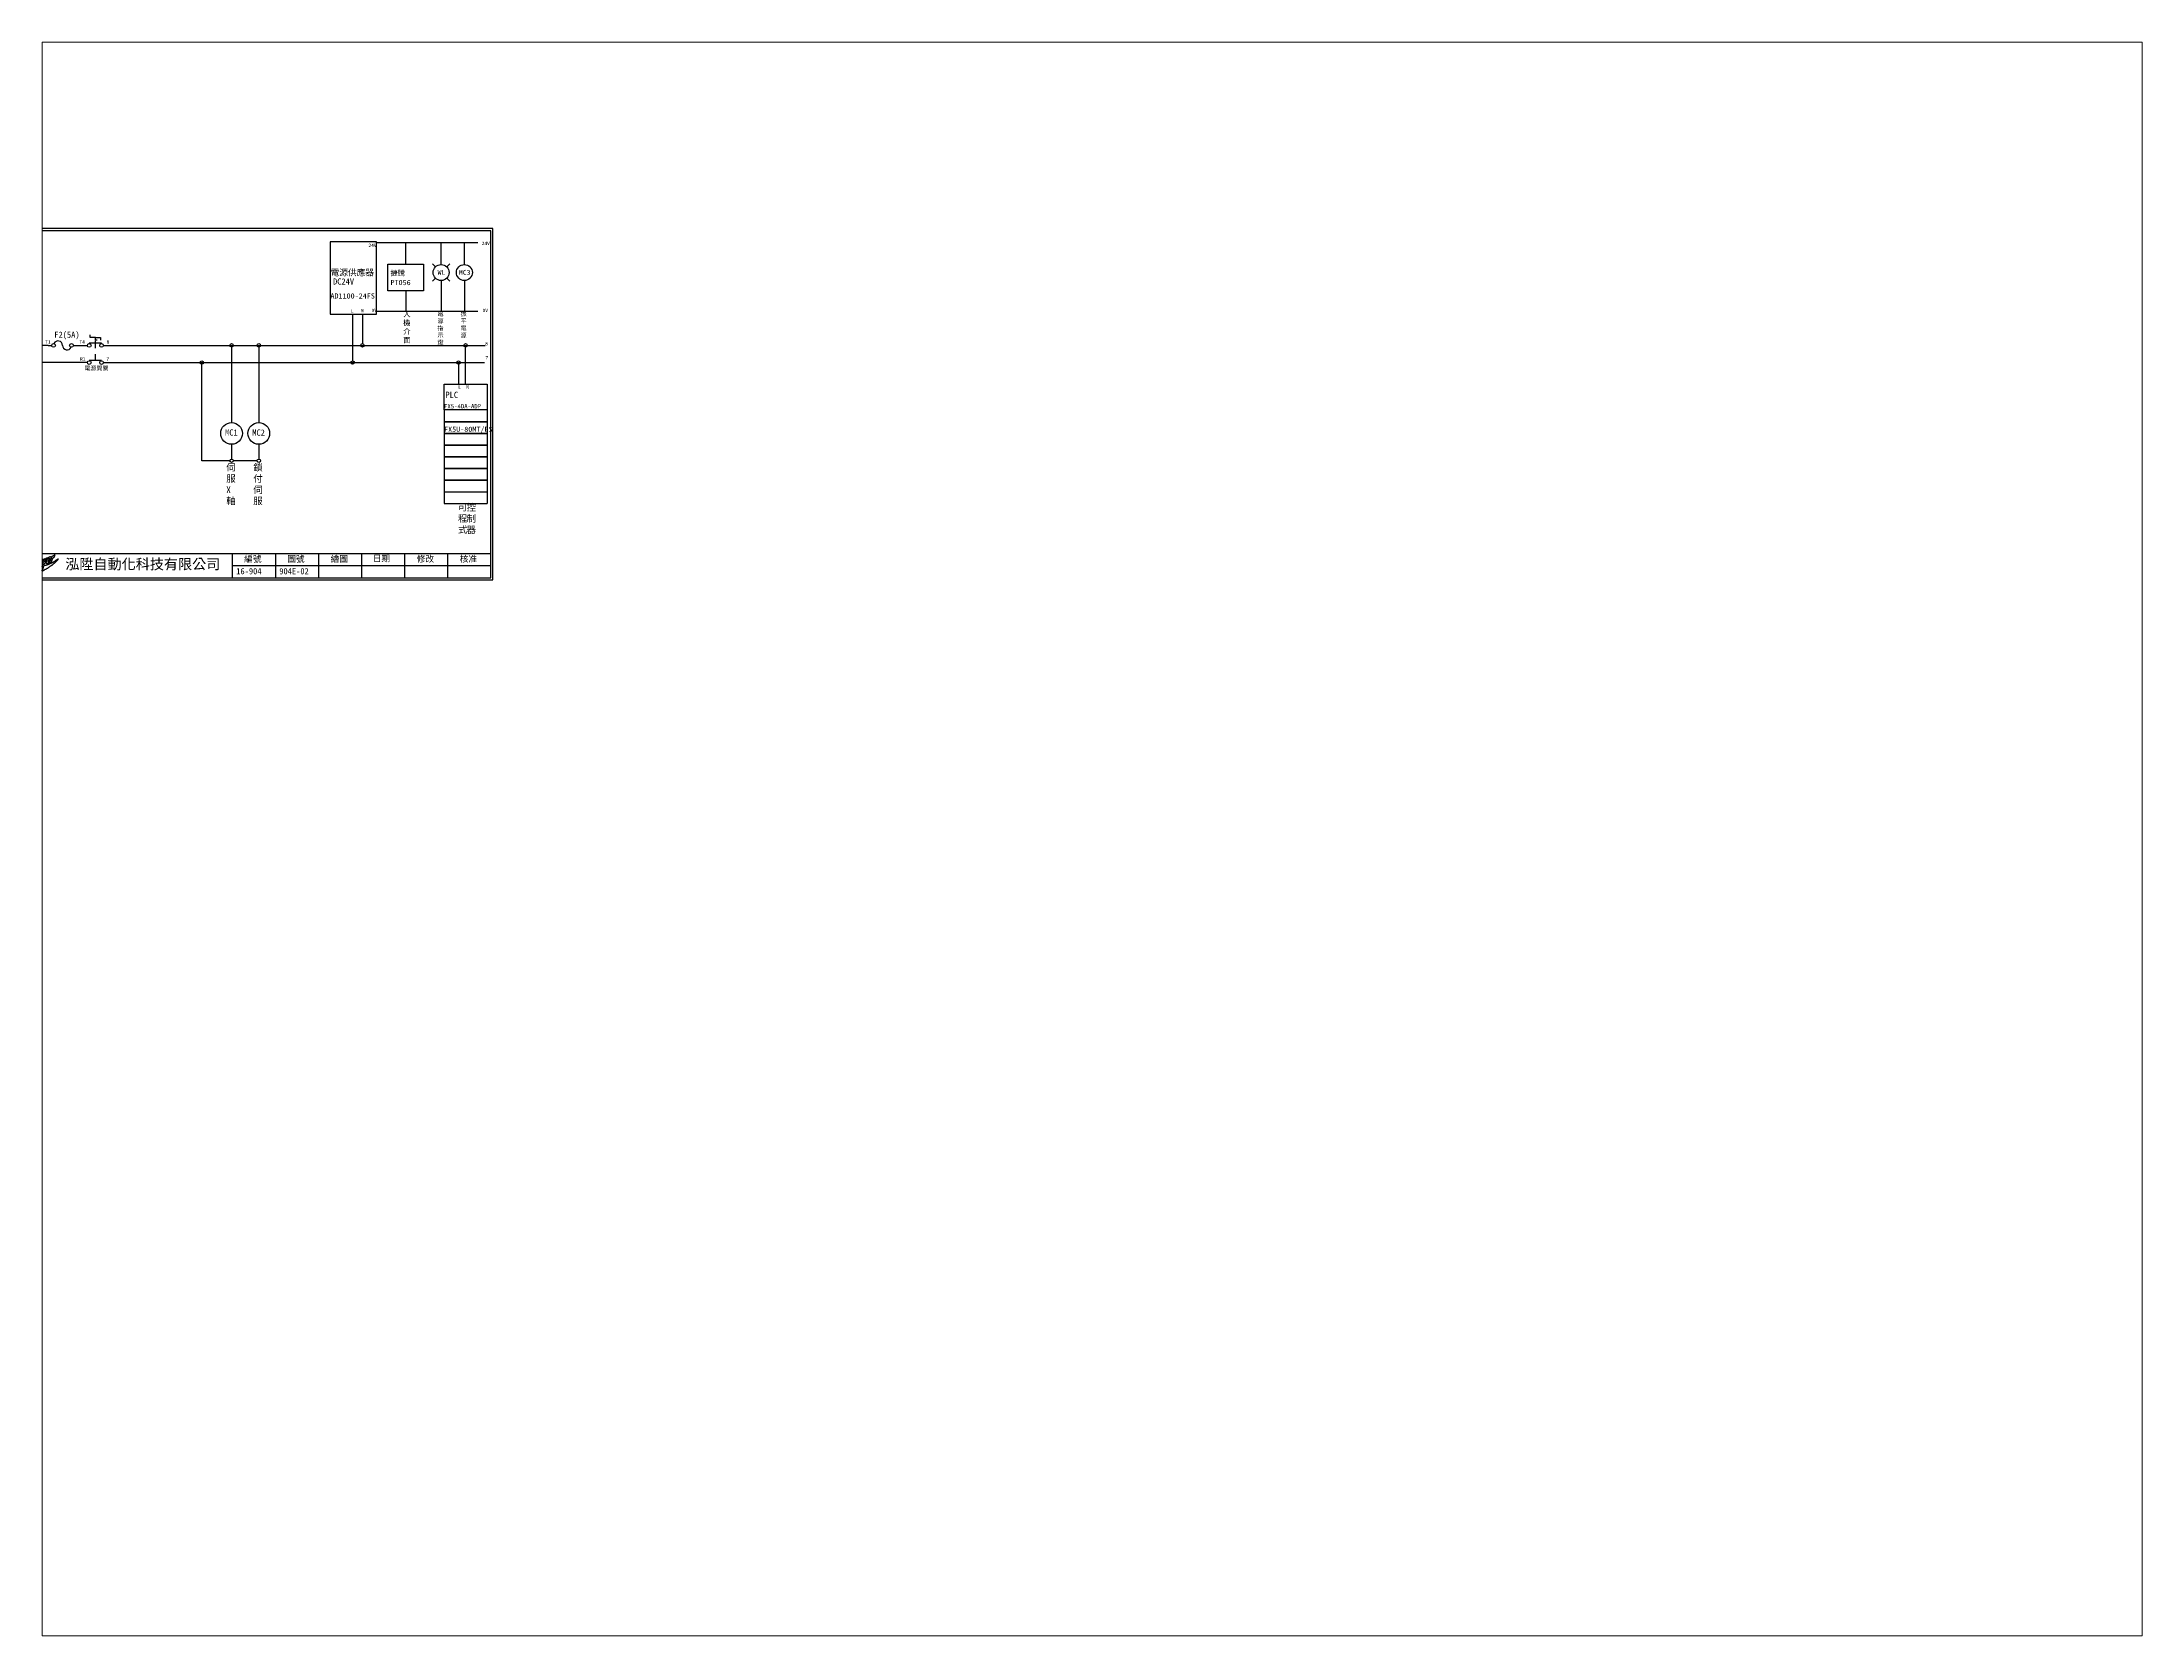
# Paper-space layout '配置1' of a CAD drawing. Extents: x 26 to 231, y 20 to 176.
# The model-space entities are those that its viewports show. They can reach past a viewport. Long polylines and large blocks are cut down to what shows.
import ezdxf
from ezdxf.enums import TextEntityAlignment as Align

# ---------------------------------------------------------------- set-up
doc = ezdxf.new("R2010")
doc.units = 0
doc.linetypes.add('DASHED', pattern=[0.2, 0.1, -0.1])
doc.layers.get('0').update_dxf_attribs({"linetype": 'CONTINUOUS'})
for name, color, linetype in [('7', 7, 'CONTINUOUS'), ('圖框層', 7, 'CONTINUOUS'), ('標尺寸層', 3, 'CONTINUOUS'), ('輪廓線層', 7, 'CONTINUOUS')]:
    doc.layers.add(name, color=color, linetype=linetype)
doc.styles.add('CNS', font='romanc.shx', dxfattribs={"bigfont": 'chineset.shx'})
doc.styles.add('STSL', font='kaiu.ttf')

# ---------------------------------------------------------------- blocks, each defined once
blk = doc.blocks.new('FUSE')
at = {"color": 7}
for p, q in [((0, 0), (2.1, 0)), ((14.6, 0), (16.8, 0))]:
    blk.add_line(p, q, dxfattribs=at)
for centre in [(3.2, 0), (13.6, 0)]:
    blk.add_circle(centre, 1.07)
for centre, start, end in [((5.8, 0), 0, 156.116), ((11, 0), 180, 336.116)]:
    blk.add_arc(centre, 2.59, start, end, dxfattribs=at)

msp = doc.modelspace()

# ---------------------------------------------------------------- linework, layer by layer
at = {"color": 0}
for p, q in [((195.8, 451.7), (168.8, 451.7)), ((168.8, 451.7), (168.8, 409.7)), ((195.8, 409.7), (195.8, 451.7)), ((225.6, 451.1), (195.8, 451.1)), ((254.6, 451.1), (225.6, 451.1)), ((233.3, 442.5), (233.3, 451.1)), ((233.3, 438.6), (233.3, 442.5)), ((246.8, 442.5), (246.8, 451.1)), ((246.8, 438.6), (246.8, 442.5)), ((230, 437.2), (228.2, 439)), ((230, 430.6), (228.2, 428.9)), ((233.3, 429.3), (233.3, 425.3)), ((236.6, 437.2), (238.3, 439)), ((236.6, 430.6), (238.3, 428.9)), ((246.8, 429.3), (246.8, 425.3)), ((233.3, 425.3), (233.3, 411.2)), ((246.8, 425.3), (246.8, 411.2)), ((168.8, 409.7), (191.8, 409.7)), ((181.9, 409.7), (181.9, 382.6)), ((187.6, 409.7), (187.6, 392.6)), ((191.8, 409.7), (195.8, 409.7)), ((225.6, 411.2), (195.8, 411.2)), ((254.6, 411.2), (225.6, 411.2)), ((19.6, 391.6), (27.9, 391.6)), ((21.8, 391.6), (27.9, 391.6)), ((29.5, 396.2), (29.5, 397.7)), ((32.5, 396.2), (29.5, 396.2)), ((32.5, 396.2), (35.5, 396.2)), ((33.5, 394.6), (32.5, 394.9)), ((33.5, 394.6), (32.5, 394.4)), ((35.5, 396.2), (35.5, 394.7)), ((111.6, 390.6), (111.6, 346.8)), ((127.4, 390.6), (127.4, 346.8)), ((134.7, 391.6), (258.9, 391.6)), ((247.5, 369.1), (247.5, 391.6)), ((134.7, 381.6), (258.5, 381.6)), ((235, 369.1), (260, 369.1)), ((235, 354.1), (235, 369.1)), ((260, 369.1), (260, 354.1)), ((260, 354.1), (235, 354.1)), ((260, 347.3), (235, 347.3)), ((111.6, 334.2), (111.6, 325.6)), ((111.6, 334.2), (111.6, 325.6)), ((127.4, 334.2), (127.4, 325.6)), ((127.4, 334.2), (127.4, 325.6)), ((260, 340.5), (235, 340.5)), ((260, 333.7), (235, 333.7)), ((260, 326.9), (235, 326.9)), ((260, 320.1), (235, 320.1)), ((260, 313.3), (235, 313.3))]:
    msp.add_line(p, q, dxfattribs=at)
for centre, radius in [((233.3, 433.9), 4.64), ((246.8, 433.9), 4.64), ((187.6, 391.6), 1), ((181.9, 381.6), 1), ((111.6, 340.5), 6.3), ((127.4, 340.5), 6.3)]:
    msp.add_circle(centre, radius, dxfattribs=at)
at = {"layer": '7', "color": 0}
for p, q in [((28.9, 393), (36.1, 393)), ((32.5, 394.9), (32.5, 396.2)), ((32.5, 393), (32.5, 394.4)), ((28.9, 383), (36.1, 383))]:
    msp.add_line(p, q, dxfattribs=at)
at = {"layer": '7', "color": 0, "linetype": 'DASHED'}
msp.add_line((32.5, 383), (32.5, 393), dxfattribs=at)
at = {"layer": '7', "color": 0}
for centre in [(28.9, 391.6), (36.1, 391.6), (28.9, 381.6), (36.1, 381.6)]:
    msp.add_circle(centre, 1.07, dxfattribs=at)
at = {"layer": '圖框層', "color": 0}
for p, q in [((263.4, 459.4), (-23.6, 459.4)), ((262.2, 458.2), (-22.3, 458.2)), ((262.2, 256.7), (262.2, 458.2)), ((263.4, 255.5), (263.4, 459.4)), ((-22.3, 270.7), (262.2, 270.7)), ((112.2, 256.7), (112.2, 270.7)), ((137.2, 256.7), (137.2, 270.7)), ((162.2, 256.7), (162.2, 270.7)), ((187.2, 256.7), (187.2, 270.7)), ((212.2, 256.7), (212.2, 270.7)), ((237.2, 256.7), (237.2, 270.7)), ((-22.3, 256.7), (262.2, 256.7)), ((112.2, 263.7), (262.2, 263.7)), ((-23.6, 255.5), (263.4, 255.5))]:
    msp.add_line(p, q, dxfattribs=at)
at = {"layer": '標尺寸層', "color": 0}
for p, q in [((212.8, 438.7), (212.8, 451.1)), ((212.8, 423.2), (212.8, 411.2)), ((5, 391.6), (-11.1, 391.6)), ((37.1, 391.6), (134.7, 391.6)), ((27.9, 381.6), (-11.1, 381.6)), ((37.1, 381.6), (134.7, 381.6)), ((94.3, 324.6), (94.3, 381.6)), ((243.4, 381.6), (243.4, 369.1)), ((235, 354.1), (235, 347.3)), ((260, 354.1), (260, 347.3)), ((235, 347.3), (260, 347.3)), ((235, 347.3), (235, 340.5)), ((260, 347.3), (260, 340.5)), ((235, 340.5), (260, 340.5)), ((235, 340.5), (235, 333.7)), ((235, 333.7), (260, 333.7)), ((235, 333.7), (235, 326.9)), ((260, 340.5), (260, 333.7)), ((260, 333.7), (260, 326.9)), ((110.6, 324.6), (94.3, 324.6)), ((126.4, 324.6), (112.6, 324.6)), ((235, 326.9), (260, 326.9)), ((235, 326.9), (235, 320.1)), ((235, 320.1), (260, 320.1)), ((235, 320.1), (235, 313.3)), ((260, 326.9), (260, 320.1)), ((260, 320.1), (260, 313.3)), ((235, 313.3), (260, 313.3)), ((235, 313.3), (235, 306.5)), ((235, 306.5), (260, 306.5)), ((235, 306.5), (235, 299.7)), ((260, 313.3), (260, 306.5)), ((260, 306.5), (260, 299.7)), ((235, 299.7), (260, 299.7))]:
    msp.add_line(p, q, dxfattribs=at)
msp.add_lwpolyline([(202.4, 438.7), (223.1, 438.7), (223.1, 423.2), (202.4, 423.2)], close=True, dxfattribs=at)
for centre in [(111.6, 391.6), (127.4, 391.6), (247.5, 391.6), (94.3, 381.6), (243.4, 381.6), (111.6, 324.6), (127.4, 324.6)]:
    msp.add_circle(centre, 1, dxfattribs=at)
at = {"layer": '輪廓線層', "color": 0}
for points in [[(1.5, 264.1), (0.7, 263.9), (1.3, 267.1), (2.1, 267.5), (1.7, 265.5), (2.7, 267.7), (3.4, 267.9), (2.9, 265.9), (3.8, 268.1), (4.7, 268.4), (2.8, 264.4), (2, 264.2), (2.4, 266.1)], [(6.4, 267.2), (6.3, 267.2), (6.3, 267.1), (6.3, 267.1), (6.3, 267), (6.3, 267), (6.3, 267), (6.3, 266.9), (6.3, 266.9), (6.2, 266.9), (6.2, 266.9), (6.2, 266.8), (6.2, 266.8), (6.2, 266.8), (6.2, 266.8), (6.2, 266.8), (6.1, 266.8), (6.1, 266.8), (6.1, 266.8), (6.1, 266.8), (6, 266.8), (6, 266.7), (5.9, 266.7), (5.9, 266.7), (5.8, 266.7), (5.8, 266.7), (5.7, 266.7), (5.6, 266.7), (5.6, 266.6), (5.5, 266.6), (5.4, 266.6), (5.4, 266.6), (5.3, 266.6), (5.3, 266.6), (5.2, 266.5), (5.2, 266.5), (5.1, 266.5), (5.1, 266.5), (5, 266.5), (5, 266.5), (5, 266.5), (4.9, 266.5), (4.9, 266.4), (4.9, 266.4), (4.9, 266.4), (4.9, 266.4), (4.9, 266.4), (4.9, 266.4), (4.8, 266.4), (4.8, 266.3), (4.8, 266.3), (4.8, 266.3), (4.8, 266.3), (4.8, 266.3), (4.8, 266.2), (4.8, 266.2), (4.8, 266.2), (4.8, 266.2), (4.8, 266.1), (4.8, 266.1), (4.8, 266.1), (4.8, 266.1), (4.8, 266.1), (4.8, 266), (4.8, 266), (4.8, 266), (4.8, 266), (4.8, 266), (4.8, 266), (4.8, 266), (4.8, 265.9), (4.8, 265.9), (4.8, 265.9), (4.9, 265.9), (4.9, 265.9), (4.9, 265.9), (4.9, 265.9), (4.9, 265.9), (5, 265.9), (5, 265.9), (5, 265.9), (5, 265.9), (5, 266), (5.1, 266), (5.1, 266), (5.1, 266), (5.1, 266), (5.1, 266), (5.1, 266), (5.2, 266.1), (5.2, 266.1), (5.2, 266.1), (5.2, 266.1), (5.2, 266.1), (5.3, 266.1), (5.3, 266.2), (5.3, 266.2), (5.3, 266.2), (5.3, 266.2), (5.3, 266.2), (5.3, 266.3), (5.4, 266.3), (5.4, 266.3), (5.4, 266.3), (5.5, 266.3), (5.5, 266.3), (5.6, 266.3), (5.6, 266.4), (5.7, 266.4), (5.8, 266.4), (5.8, 266.3), (5.8, 266.3), (5.9, 266.3), (5.9, 266.2), (5.8, 266.1), (5.8, 266.1), (5.8, 266), (5.7, 265.9), (5.6, 265.8), (5.6, 265.7), (5.5, 265.6), (5.5, 265.5), (5.4, 265.4), (5.3, 265.4), (5.3, 265.3), (5.2, 265.3), (5.2, 265.2), (5.1, 265.2), (5.1, 265.1), (5, 265.1), (5, 265.1), (5, 265.1), (4.9, 265), (4.9, 265), (4.8, 265), (4.8, 265), (4.8, 265), (4.8, 264.9), (4.7, 264.9), (4.7, 264.9), (4.7, 264.9), (4.6, 264.9), (4.6, 264.9), (4.6, 264.9), (4.6, 264.9), (4.6, 264.9), (4.5, 264.8), (4.5, 264.8), (4.5, 264.8), (4.5, 264.8), (4.4, 264.8), (4.4, 264.8), (4.4, 264.8), (4.4, 264.8), (4.3, 264.8), (4.3, 264.8), (4.3, 264.8), (4.2, 264.8), (4.2, 264.9), (4.2, 264.9), (4.1, 264.9), (4.1, 264.9), (4.1, 264.9), (4.1, 264.9), (4.1, 264.9), (4, 264.9), (4, 265), (4, 265), (4, 265), (4, 265), (4, 265.1), (4, 265.1), (3.9, 265.1), (3.9, 265.2), (3.9, 265.2), (3.9, 265.3), (3.9, 265.3), (3.9, 265.3), (3.9, 265.4), (3.9, 265.4), (3.9, 265.5), (3.9, 265.5), (3.9, 265.6), (3.9, 265.6), (3.9, 265.7), (3.9, 265.7), (3.9, 265.8), (3.9, 265.8), (4, 265.9), (4, 266), (4, 266), (4, 266.1), (4, 266.2), (4.1, 266.3), (4.1, 266.4), (4.1, 266.4), (4.1, 266.5), (4.2, 266.6), (4.2, 266.7), (4.3, 266.8), (4.3, 266.9), (4.3, 267), (4.4, 267.1), (4.4, 267.2), (4.5, 267.3), (4.5, 267.4), (4.6, 267.5), (4.6, 267.6), (4.7, 267.7), (4.8, 267.8), (4.8, 267.9), (4.9, 268), (4.9, 268), (5, 268.1), (5.1, 268.2), (5.1, 268.3), (5.2, 268.3), (5.2, 268.4), (5.2, 268.4), (5.3, 268.5), (5.3, 268.5), (5.4, 268.5), (5.4, 268.6), (5.4, 268.6), (5.5, 268.6), (5.5, 268.7), (5.6, 268.7), (5.6, 268.7), (5.6, 268.8), (5.7, 268.8), (5.7, 268.8), (5.8, 268.8), (5.8, 268.9), (5.8, 268.9), (5.9, 268.9), (5.9, 268.9), (6, 268.9), (6, 268.9), (6, 269), (6.1, 269), (6.1, 269), (6.1, 269), (6.2, 269), (6.2, 269), (6.2, 269), (6.2, 269), (6.3, 269), (6.3, 269), (6.3, 269), (6.3, 269), (6.4, 269), (6.4, 269), (6.4, 269), (6.4, 269), (6.4, 268.9), (6.5, 268.9), (6.5, 268.9), (6.5, 268.9), (6.5, 268.9), (6.5, 268.9), (6.5, 268.8), (6.6, 268.8), (6.6, 268.8), (6.6, 268.8), (6.6, 268.7), (6.6, 268.7), (6.6, 268.7), (6.6, 268.6), (6.6, 268.6), (6.6, 268.6), (6.6, 268.5), (6.6, 268.5), (6.6, 268.5), (6.6, 268.4), (6.6, 268.4), (6.6, 268.3), (6.6, 268.3), (6.6, 268.2), (6.6, 268.2), (6.6, 268.1), (6.6, 268.1), (6.6, 268), (6.6, 268), (6.6, 267.9), (6.6, 267.9), (6.5, 267.8), (6.5, 267.8), (6.5, 267.7), (6.5, 267.7), (6.5, 267.6), (6.5, 267.5), (6.5, 267.5), (6.4, 267.4), (6.4, 267.4), (6.4, 267.3), (6.4, 267.3)], [(7.6, 267.8), (7.4, 267.3), (7.2, 266.9), (6.8, 265.6), (5.9, 265.4), (7.4, 269.3), (8.1, 269.6), (8, 269.2), (8.3, 269.6), (8.6, 269.9), (8.9, 270), (8.3, 268.3), (8.2, 268.3), (8, 268.2), (7.8, 268.1)], [(-2.7, 264.9), (-2.6, 264.9), (-2.6, 264.9), (-2.6, 264.9), (-2.6, 264.9), (-2.6, 264.9), (-2.6, 264.9), (-2.6, 264.9), (-2.6, 264.9), (-2.6, 264.9), (-2.6, 264.9), (-2.6, 264.8), (-2.6, 264.8), (-2.6, 264.8), (-2.6, 264.8), (-2.6, 264.8), (-2.6, 264.8), (-2.6, 264.7), (-2.6, 264.7), (-2.6, 264.7), (-2.6, 264.7), (-2.6, 264.7), (-2.6, 264.6), (-2.6, 264.6), (-2.6, 264.6), (-2.6, 264.6), (-2.6, 264.5), (-2.6, 264.5), (-2.6, 264.5), (-2.6, 264.4), (-2.6, 264.4), (-2.6, 264.4), (-2.6, 264.3), (-2.7, 264.3), (-2.7, 264.3), (-2.7, 264.2), (-2.7, 264.2), (-2.7, 264.2), (-2.7, 264.2), (-2.7, 264.1), (-2.8, 264.1), (-2.8, 264.1), (-2.8, 264), (-2.8, 264), (-2.8, 264), (-2.8, 263.9), (-2.8, 263.9), (-2.9, 263.9), (-2.9, 263.9), (-2.9, 263.8), (-2.9, 263.8), (-2.9, 263.8), (-2.9, 263.8), (-2.9, 263.8), (-3, 263.7), (-3, 263.7), (-3, 263.7), (-3, 263.7), (-3, 263.7), (-3, 263.7), (-3, 263.7), (-3.1, 263.6), (-3.1, 263.6), (-3.1, 263.6), (-3.1, 263.6), (-3.1, 263.6), (-3.1, 263.6), (-3.1, 263.6), (-3.2, 263.6), (-3.2, 263.6), (-3.2, 263.6), (-3.2, 263.6), (-3.2, 263.6), (-3.2, 263.6), (-3.2, 263.6), (-3.2, 263.6), (-3.3, 263.6), (-3.3, 263.6), (-3.3, 263.6), (-3.3, 263.6), (-3.3, 263.7), (-3.3, 263.7), (-3.3, 263.7), (-3.3, 263.7), (-3.3, 263.7), (-3.3, 263.8), (-3.3, 263.8), (-3.3, 263.8), (-3.3, 263.8), (-3.3, 263.8), (-3.3, 263.9), (-3.3, 263.9), (-3.3, 263.9), (-3.3, 263.9), (-3.3, 264), (-3.2, 264), (-3.2, 264), (-3.2, 264.1), (-3.2, 264.1), (-3.2, 264.1), (-3.2, 264.1), (-3.2, 264.2), (-3.2, 264.2), (-3.2, 264.2), (-3.2, 264.2), (-3.2, 264.3), (-3.1, 264.3), (-3.1, 264.3), (-3.1, 264.4), (-3.1, 264.4), (-3.1, 264.4), (-3.1, 264.5), (-3.1, 264.5), (-3, 264.5), (-3, 264.5), (-3, 264.6), (-3, 264.6), (-3, 264.6), (-3, 264.7), (-2.9, 264.7), (-2.9, 264.7), (-2.9, 264.7), (-2.9, 264.8), (-2.9, 264.8), (-2.9, 264.8), (-2.8, 264.8), (-2.8, 264.8), (-2.8, 264.9), (-2.8, 264.9), (-2.8, 264.9), (-2.8, 264.9), (-2.7, 264.9), (-2.7, 264.9), (-2.7, 264.9), (-2.7, 264.9), (-2.7, 264.9)], [(-1.3, 263.2), (-1.4, 263.2), (-1.4, 263.2), (-1.4, 263.2), (-1.5, 263.2), (-1.5, 263.2), (-1.5, 263.3), (-1.5, 263.3), (-1.6, 263.3), (-1.6, 263.3), (-1.6, 263.3), (-1.6, 263.3), (-1.6, 263.3), (-1.7, 263.4), (-1.7, 263.4), (-1.7, 263.4), (-1.7, 263.4), (-1.7, 263.4), (-1.7, 263.5), (-1.8, 263.5), (-1.8, 263.5), (-1.8, 263.5), (-1.8, 263.6), (-1.8, 263.6), (-1.8, 263.6), (-1.8, 263.7), (-1.8, 263.7), (-1.8, 263.7), (-1.8, 263.8), (-1.8, 263.8), (-1.8, 263.8), (-1.8, 263.9), (-1.8, 263.9), (-1.8, 263.9), (-1.8, 264), (-1.8, 264), (-1.8, 264.1), (-1.8, 264.1), (-1.8, 264.1), (-1.8, 264.2), (-1.7, 264.2), (-1.7, 264.3), (-1.7, 264.3), (-1.7, 264.3), (-1.7, 264.4), (-1.7, 264.4), (-1.7, 264.5), (-1.7, 264.5), (-1.6, 264.5), (-1.6, 264.6), (-1.6, 264.6), (-1.6, 264.6), (-1.6, 264.7), (-1.6, 264.7), (-1.6, 264.8), (-1.5, 264.8), (-1.5, 264.8), (-1.5, 264.9), (-1.5, 264.9), (-1.5, 265), (-1.4, 265), (-1.4, 265.1), (-1.4, 265.2), (-1.4, 265.2), (-1.3, 265.3), (-1.3, 265.4), (-1.3, 265.5), (-1.2, 265.5), (-1.2, 265.6), (-1.1, 265.7), (-1.1, 265.8), (-1, 265.8), (-1, 265.9), (-0.9, 266), (-0.9, 266), (-0.8, 266.1), (-0.8, 266.2), (-0.7, 266.2), (-0.7, 266.3), (-0.6, 266.3), (-0.6, 266.4), (-0.6, 266.4), (-0.5, 266.4), (-0.5, 266.5), (-0.4, 266.5), (-0.4, 266.5), (-0.4, 266.6), (-0.3, 266.6), (-0.3, 266.6), (-0.2, 266.6), (-0.2, 266.7), (-0.2, 266.7), (-0.1, 266.7), (-0.1, 266.7), (0, 266.7), (0, 266.8), (0, 266.8), (0.1, 266.8), (0.1, 266.8), (0.1, 266.8), (0.1, 266.8), (0.2, 266.8), (0.2, 266.8), (0.2, 266.9), (0.2, 266.9), (0.2, 266.9), (0.3, 266.9), (0.3, 266.9), (0.3, 266.9), (0.4, 266.9), (0.4, 266.9), (0.4, 266.9), (0.4, 266.9), (0.5, 266.9), (0.5, 266.9), (0.5, 266.9), (0.5, 266.9), (0.6, 266.9), (0.6, 266.9), (0.6, 266.8), (0.6, 266.8), (0.7, 266.8), (0.7, 266.8), (0.7, 266.8), (0.7, 266.7), (0.7, 266.7), (0.8, 266.7), (0.8, 266.7), (0.8, 266.6), (0.8, 266.6), (0.8, 266.5), (0.8, 266.5), (0.8, 266.4), (0.8, 266.4), (0.8, 266.3), (0.8, 266.3), (0.8, 266.2), (0.8, 266.2), (0.8, 266.1), (0.8, 266), (0.8, 266), (0.8, 265.9), (0.8, 265.9), (0.8, 265.8), (0.7, 265.7), (0.7, 265.7), (0.7, 265.6), (0.7, 265.6), (0.7, 265.5), (0.6, 265.5), (0.6, 265.4), (0.6, 265.4), (0.6, 265.3), (0.5, 265.3), (0.5, 265.2), (0.5, 265.1), (0.5, 265.1), (0.4, 265), (0.4, 265), (0.4, 264.9), (0.4, 264.9), (0.3, 264.8), (0.3, 264.7), (0.3, 264.7), (0.2, 264.6), (0.2, 264.5), (0.2, 264.4), (0.1, 264.4), (0.1, 264.3), (0, 264.2), (0, 264.2), (-0.1, 264.1), (-0.1, 264), (-0.2, 263.9), (-0.2, 263.9), (-0.3, 263.8), (-0.3, 263.8), (-0.4, 263.7), (-0.5, 263.7), (-0.5, 263.6), (-0.6, 263.6), (-0.6, 263.5), (-0.7, 263.5), (-0.7, 263.5), (-0.8, 263.5), (-0.8, 263.4), (-0.8, 263.4), (-0.9, 263.4), (-0.9, 263.4), (-0.9, 263.3), (-1, 263.3), (-1, 263.3), (-1, 263.3), (-1.1, 263.3), (-1.1, 263.2), (-1.2, 263.2), (-1.2, 263.2), (-1.2, 263.2), (-1.3, 263.2), (-1.3, 263.2)], [(-0.6, 265.3), (-0.6, 265.3), (-0.6, 265.3), (-0.6, 265.4), (-0.5, 265.4), (-0.5, 265.5), (-0.5, 265.5), (-0.5, 265.5), (-0.5, 265.6), (-0.4, 265.6), (-0.4, 265.6), (-0.4, 265.7), (-0.4, 265.7), (-0.3, 265.7), (-0.3, 265.7), (-0.3, 265.8), (-0.3, 265.8), (-0.3, 265.8), (-0.2, 265.8), (-0.2, 265.8), (-0.2, 265.8), (-0.2, 265.8), (-0.1, 265.8), (-0.1, 265.8), (-0.1, 265.8), (-0.1, 265.8), (-0.1, 265.8), (-0.1, 265.8), (-0.1, 265.8), (-0.1, 265.7), (-0.1, 265.7), (0, 265.7), (0, 265.7), (0, 265.7), (0, 265.6), (0, 265.6), (-0.1, 265.6), (-0.1, 265.6), (-0.1, 265.5), (-0.1, 265.5), (-0.1, 265.5), (-0.1, 265.4), (-0.1, 265.4), (-0.1, 265.4), (-0.1, 265.4), (-0.1, 265.3), (-0.1, 265.3), (-0.1, 265.3), (-0.2, 265.2), (-0.2, 265.2), (-0.2, 265.2), (-0.2, 265.1), (-0.2, 265.1), (-0.2, 265.1), (-0.2, 265), (-0.2, 265), (-0.2, 265), (-0.3, 264.9), (-0.3, 264.9), (-0.3, 264.9), (-0.3, 264.8), (-0.3, 264.8), (-0.3, 264.8), (-0.3, 264.7), (-0.4, 264.7), (-0.4, 264.7), (-0.4, 264.7), (-0.4, 264.6), (-0.4, 264.6), (-0.4, 264.6), (-0.4, 264.6), (-0.5, 264.5), (-0.5, 264.5), (-0.5, 264.5), (-0.5, 264.5), (-0.5, 264.5), (-0.5, 264.4), (-0.5, 264.4), (-0.5, 264.4), (-0.6, 264.4), (-0.6, 264.4), (-0.6, 264.4), (-0.6, 264.3), (-0.6, 264.3), (-0.6, 264.3), (-0.7, 264.3), (-0.7, 264.3), (-0.7, 264.3), (-0.7, 264.3), (-0.7, 264.3), (-0.7, 264.3), (-0.8, 264.2), (-0.8, 264.2), (-0.8, 264.2), (-0.8, 264.2), (-0.8, 264.2), (-0.8, 264.3), (-0.9, 264.3), (-0.9, 264.3), (-0.9, 264.3), (-0.9, 264.3), (-0.9, 264.3), (-0.9, 264.3), (-0.9, 264.3), (-0.9, 264.3), (-0.9, 264.4), (-0.9, 264.4), (-0.9, 264.4), (-0.9, 264.4), (-0.9, 264.4), (-0.9, 264.5), (-0.9, 264.5), (-0.9, 264.5), (-0.9, 264.5), (-0.9, 264.6), (-0.9, 264.6), (-0.9, 264.6), (-0.9, 264.7), (-0.8, 264.7), (-0.8, 264.7), (-0.8, 264.8), (-0.8, 264.8), (-0.8, 264.8), (-0.8, 264.9), (-0.8, 264.9), (-0.8, 264.9), (-0.8, 264.9), (-0.8, 265), (-0.8, 265), (-0.8, 265), (-0.7, 265.1), (-0.7, 265.1), (-0.7, 265.1), (-0.7, 265.2), (-0.7, 265.2), (-0.6, 265.2)], [(5.7, 267.4), (5.7, 267.4), (5.7, 267.4), (5.6, 267.4), (5.6, 267.4), (5.6, 267.4), (5.6, 267.4), (5.5, 267.4), (5.5, 267.3), (5.5, 267.3), (5.4, 267.3), (5.4, 267.3), (5.4, 267.3), (5.4, 267.3), (5.4, 267.3), (5.3, 267.3), (5.3, 267.3), (5.3, 267.3), (5.3, 267.3), (5.2, 267.3), (5.2, 267.3), (5.2, 267.3), (5.2, 267.3), (5.2, 267.3), (5.2, 267.3), (5.2, 267.3), (5.2, 267.4), (5.2, 267.4), (5.2, 267.4), (5.2, 267.4), (5.2, 267.5), (5.2, 267.5), (5.3, 267.5), (5.3, 267.5), (5.3, 267.6), (5.3, 267.6), (5.3, 267.6), (5.3, 267.7), (5.4, 267.7), (5.4, 267.7), (5.4, 267.7), (5.4, 267.8), (5.4, 267.8), (5.5, 267.8), (5.5, 267.8), (5.5, 267.9), (5.5, 267.9), (5.5, 267.9), (5.6, 267.9), (5.6, 267.9), (5.6, 267.9), (5.6, 267.9), (5.6, 267.9), (5.7, 267.9), (5.7, 268), (5.7, 268), (5.7, 268), (5.7, 267.9), (5.7, 267.9), (5.8, 267.9), (5.8, 267.9), (5.8, 267.9), (5.8, 267.9), (5.8, 267.9), (5.8, 267.9), (5.8, 267.9), (5.8, 267.9), (5.8, 267.9), (5.8, 267.9), (5.8, 267.8), (5.8, 267.8), (5.8, 267.8), (5.8, 267.8), (5.8, 267.8), (5.8, 267.7), (5.8, 267.7), (5.8, 267.7), (5.8, 267.6), (5.8, 267.6), (5.8, 267.6), (5.8, 267.6), (5.8, 267.5), (5.8, 267.5), (5.8, 267.5), (5.8, 267.5), (5.7, 267.5), (5.7, 267.5), (5.7, 267.4)]]:
    msp.add_lwpolyline(points, close=True, dxfattribs=at)
for points in [[(-4.7, 260.2), (-4.4, 260.3), (-4.1, 260.4), (-3.8, 260.4), (-3.6, 260.5), (-3.3, 260.6), (-3.1, 260.6), (-2.8, 260.7), (-2.6, 260.8), (-2.4, 260.8), (-2.2, 260.9), (-2, 261), (-1.8, 261), (-1.6, 261.1), (-1.5, 261.1), (-1.4, 261.2), (-1.2, 261.2), (-1.1, 261.2), (-1, 261.3), (-0.9, 261.3), (-0.8, 261.4), (-0.7, 261.4), (-0.6, 261.4), (-0.4, 261.5), (-0.3, 261.5), (-0.1, 261.6), (0, 261.7), (0.2, 261.7), (0.4, 261.8), (0.5, 261.9), (0.7, 261.9), (0.9, 262), (1, 262), (1.1, 262.1), (1.3, 262.1), (1.4, 262.2), (1.5, 262.2), (1.6, 262.3), (1.7, 262.3), (1.8, 262.3), (1.9, 262.4), (2, 262.4), (2.1, 262.5), (2.2, 262.5), (2.3, 262.5), (2.4, 262.6), (2.4, 262.6), (2.5, 262.6), (2.5, 262.7), (2.5, 262.7), (2.4, 262.7), (2.4, 262.7), (2.3, 262.7), (2.3, 262.7), (2.2, 262.7), (2.1, 262.8), (2.1, 262.8), (2, 262.8), (1.9, 262.8), (1.8, 262.8), (1.7, 262.8), (1.6, 262.8), (1.6, 262.8), (1.5, 262.8), (1.4, 262.8), (1.3, 262.9), (1.2, 262.9), (1.1, 262.9), (1, 262.9), (0.9, 262.9), (0.8, 262.9), (0.8, 262.9), (0.7, 262.9), (0.6, 262.9), (0.6, 262.9), (0.5, 263), (0.5, 263), (0.5, 263), (0.5, 263), (0.5, 263), (0.5, 263), (0.5, 263), (0.5, 263.1), (0.6, 263.1), (0.7, 263.1), (0.7, 263.1), (0.8, 263.1), (0.9, 263.2), (1.1, 263.2), (1.2, 263.2), (1.3, 263.3), (1.5, 263.3), (1.6, 263.4), (1.8, 263.4), (2, 263.4), (2.1, 263.5), (2.3, 263.6), (2.5, 263.6), (2.7, 263.7), (2.9, 263.7), (3, 263.8), (3.2, 263.8), (3.4, 263.9), (3.6, 264), (3.8, 264), (4, 264.1), (4.2, 264.1), (4.4, 264.2), (4.6, 264.3), (4.8, 264.4), (5, 264.4), (5.2, 264.5), (5.5, 264.6), (5.7, 264.7), (6, 264.8), (6.2, 265), (6.5, 265.1), (6.7, 265.2), (7, 265.3), (7.2, 265.4), (7.5, 265.5), (7.7, 265.6), (7.9, 265.7), (8, 265.8), (8.2, 265.9), (8.4, 266), (8.6, 266.1), (8.7, 266.2), (8.9, 266.3), (9.1, 266.4), (9.2, 266.5), (9.4, 266.7), (9.6, 266.8), (9.7, 266.9), (9.9, 267), (10, 267.1), (10.1, 267.2), (10.3, 267.3), (10.4, 267.4), (10.5, 267.4), (10.6, 267.5), (10.7, 267.6), (10.7, 267.6), (10.8, 267.6), (10.8, 267.6), (10.8, 267.6), (10.8, 267.5), (10.8, 267.5), (10.7, 267.4), (10.7, 267.4), (10.6, 267.3), (10.6, 267.2), (10.5, 267.1), (10.5, 267.1), (10.4, 267), (10.4, 266.9), (10.3, 266.8), (10.3, 266.8), (10.2, 266.7), (10.2, 266.6), (10.1, 266.6), (10, 266.5), (10, 266.4), (9.9, 266.3), (9.8, 266.3), (9.7, 266.2), (9.7, 266.1), (9.6, 266), (9.4, 265.9), (9.3, 265.8), (9.2, 265.7), (9.1, 265.5), (8.9, 265.4), (8.8, 265.3), (8.7, 265.1), (8.5, 265), (8.4, 264.9), (8.2, 264.7), (8, 264.6), (7.8, 264.4), (7.7, 264.3), (7.5, 264.1), (7.3, 264), (7.1, 263.8), (6.8, 263.7), (6.6, 263.5), (6.4, 263.3), (6.1, 263.2), (5.9, 263), (5.6, 262.8), (5.3, 262.6), (5.1, 262.5), (4.8, 262.3), (4.6, 262.1), (4.3, 262), (4, 261.8), (3.8, 261.7), (3.5, 261.5), (3.2, 261.4), (3, 261.2), (2.7, 261), (2.5, 260.9), (2.2, 260.7), (1.9, 260.6), (1.7, 260.5), (1.5, 260.3), (1.2, 260.2), (1, 260.1), (0.8, 260), (0.7, 259.9), (0.5, 259.8), (0.4, 259.7), (0.3, 259.7), (0.1, 259.6), (0, 259.6), (-0.1, 259.5), (-0.1, 259.5), (-0.2, 259.4), (-0.3, 259.4), (-0.3, 259.4), (-0.4, 259.4), (-0.4, 259.3), (-0.4, 259.4), (-0.4, 259.4), (-0.4, 259.4), (-0.4, 259.4), (-0.3, 259.5), (-0.2, 259.6), (-0.1, 259.6), (0, 259.7), (0.1, 259.8), (0.2, 259.9), (0.4, 260), (0.5, 260.1), (0.7, 260.3), (0.8, 260.4), (1, 260.5), (1.2, 260.6), (1.3, 260.7), (1.5, 260.8), (1.6, 261), (1.7, 261), (1.9, 261.1), (2, 261.2), (2, 261.3), (2.1, 261.3), (2.1, 261.4), (2.1, 261.4), (2.1, 261.4), (2, 261.4), (1.9, 261.3), (1.8, 261.3), (1.6, 261.2), (1.5, 261.1), (1.3, 261), (1, 260.9), (0.7, 260.8), (0.5, 260.7), (0.1, 260.5), (-0.2, 260.4), (-0.5, 260.3), (-0.8, 260.1), (-1.1, 260), (-1.4, 259.9), (-1.6, 259.8), (-1.8, 259.7), (-2.1, 259.6), (-2.3, 259.6), (-2.5, 259.5), (-2.7, 259.4), (-2.9, 259.4), (-3.2, 259.3), (-3.4, 259.2), (-3.7, 259.1), (-4, 259), (-4.3, 259), (-4.6, 258.9), (-4.9, 258.8)], [(-4.6, 263.1), (-4.6, 263.1), (-4.6, 263.1), (-4.6, 263.1), (-4.6, 263.1), (-4.6, 263.1), (-4.6, 263.1), (-4.6, 263), (-4.6, 263), (-4.6, 263), (-4.6, 263)], [(-4.6, 265.1), (-4.6, 265.1), (-4.6, 265.1), (-4.6, 265.1), (-4.5, 265.1), (-4.5, 265.1), (-4.5, 265.1), (-4.4, 265.1), (-4.4, 265), (-4.4, 265), (-4.4, 265), (-4.3, 265), (-4.3, 265), (-4.3, 265), (-4.3, 265), (-4.3, 265), (-4.3, 265), (-4.2, 265), (-4.2, 265), (-4.2, 264.9), (-4.2, 264.9), (-4.2, 264.9), (-4.2, 264.9), (-4.2, 264.9), (-4.2, 264.9), (-4.1, 264.8), (-4.1, 264.8), (-4.1, 264.8), (-4.1, 264.7), (-4.1, 264.7), (-4.1, 264.7), (-4.1, 264.7), (-4.1, 264.6), (-4.1, 264.6), (-4.1, 264.6), (-4.1, 264.5), (-4.1, 264.5), (-4.1, 264.5), (-4.1, 264.4), (-4.1, 264.4), (-4.1, 264.3), (-4.1, 264.3), (-4.1, 264.3), (-4.2, 264.2), (-4.2, 264.2), (-4.2, 264.1), (-4.2, 264.1), (-4.2, 264.1), (-4.2, 264), (-4.2, 264), (-4.2, 263.9), (-4.2, 263.9), (-4.2, 263.9), (-4.2, 263.8), (-4.2, 263.8), (-4.2, 263.8), (-4.3, 263.7), (-4.3, 263.7), (-4.3, 263.7), (-4.3, 263.6), (-4.3, 263.6), (-4.4, 263.6), (-4.4, 263.5), (-4.4, 263.5), (-4.5, 263.5), (-4.5, 263.5), (-4.6, 263.4), (-4.6, 263.4)], [(-4.6, 262), (-4.5, 262.4), (-4.3, 262.9), (-4.2, 263.4), (-3.9, 264.1), (-3.7, 264.8), (-3.5, 265.4), (-2.7, 265.7), (-2.7, 265.5), (-2.6, 265.7), (-2.3, 265.9), (-2, 266), (-1.8, 266), (-1.7, 266), (-1.6, 265.9), (-1.6, 265.6), (-1.6, 265.4), (-1.6, 265.1), (-1.7, 264.9), (-1.8, 264.6), (-1.9, 264.4), (-2.1, 264), (-2.3, 263.6), (-2.5, 263.2), (-2.8, 262.9), (-3.1, 262.7), (-3.2, 262.6), (-3.4, 262.6), (-3.5, 262.6), (-3.6, 262.7), (-3.6, 262.8), (-3.6, 262.9), (-3.7, 262.7), (-3.7, 262.5), (-3.8, 262.3), (-3.9, 261.9), (-4, 261.6), (-4.1, 261.5), (-4.1, 261.4), (-4.4, 261.3), (-4.9, 261.2)]]:
    msp.add_lwpolyline(points, dxfattribs=at)

# ---------------------------------------------------------------- block references
at = {"color": 0}
msp.add_blockref('FUSE', (5, 391.6), dxfattribs=at)

# ---------------------------------------------------------------- texts
for s, p in [('WL', (233.5, 434)), ('MC3', (247, 434))]:
    msp.add_text(s, height=2.86, dxfattribs=at).set_placement(p, align=Align.MIDDLE_CENTER)
at = {"layer": '圖框層', "color": 0, "style": 'STSL'}
for s, height, p in [('24V', 2, (256.9, 449.8)), ('24V', 2, (191.1, 448.7)), ('電源供應器', 3.6, (169.1, 432.1)), ('DC24V', 3.6, (170.5, 426.9)), ('捷騰', 3, (203.9, 432.1)), ('PT056', 3, (203.9, 426.6)), ('AD1100-24FS', 3, (169, 418.8)), ('L', 2, (180.8, 410.6)), ('N', 2, (186.7, 410.7)), ('0V', 2, (192.9, 410.9)), ('0V', 2, (257.4, 410.9)), ('T1', 2, (3.3, 392.6)), ('F2(5A)', 3.6, (8.6, 396)), ('T4', 2, (23.2, 392.6)), ('8', 2, (39, 392.6)), ('8', 2, (258.9, 391.6)), ('R1', 2, (23.6, 382.7)), ('7', 2, (38.9, 382.7)), ('7', 2, (259.1, 383.4)), ('L', 2, (243.2, 366.4)), ('N', 2, (247.9, 366.5)), ('FX5-4DA-ADP', 2.5, (235, 355)), ('PLC', 3.6, (235.8, 361.1)), ('MC1', 3.6, (107.8, 339.2)), ('MC2', 3.6, (123.6, 339.2)), ('FX5U-80MT/ES', 3, (235, 341.4)), ('泓陞自動化科技有限公司', 6, (15, 261.6)), ('編號', 3.6, (118.9, 265.8)), ('圖號', 3.6, (143.9, 265.8)), ('繪圖', 3.6, (169.1, 265.8)), ('日期', 3.6, (193.6, 266.1)), ('修改', 3.6, (219.1, 265.8)), ('核准', 3.6, (244.1, 265.8)), ('16-904', 3.6, (114.3, 258.7)), ('904E-02', 3.6, (139.3, 258.7))]:
    msp.add_text(s, height=height, dxfattribs=at).set_placement(p)
at = {"layer": '標尺寸層', "color": 0, "attachment_point": 1, "style": 'CNS'}
for s, insert, char_height, width in [('{\\fDFKai-SB|b0|i0|c136|p65;人機介面}', (211.3, 411.2), 3, 4.139), ('{\\fDFKai-SB|b0|i0|c136|p65;電\\P源指示燈}', (231.2, 411.2), 2.5, 4.139), ('{\\fDFKai-SB|b0|i0|c136|p65;振平電源}', (244.6, 411.2), 2.5, 4.139), ('{\\fDFKai-SB|b0|i0|c136|p65;電源開關}', (26.1, 379.6), 2.5, 14.085), ('{\\fDFKai-SB|b0|i0|c136|p65;伺服X軸}', (108.5, 322.7), 3.9, 5.424), ('{\\fDFKai-SB|b0|i0|c136|p65;鎖付伺服}', (124.2, 322.7), 3.9, 5.424), ('{\\fDFKai-SB|b0|i0|c136|p65;可程式}', (243.1, 299.5), 3.9, 5.424), ('{\\fDFKai-SB|b0|i0|c136|p65;控制器}', (248.1, 299.5), 3.9, 5.424)]:
    msp.add_mtext(s, dxfattribs=dict(at, insert=insert, char_height=char_height, width=width))

psp = doc.layouts.new('配置1')

# ---------------------------------------------------------------- viewports
at = {"layer": '標尺寸層'}
psp.add_viewport(center=(128.5, 97.5), size=(205.6, 156), view_center_point=(611.37, 104.98), view_height=925.5311, dxfattribs=at)

doc.saveas('drawing.dxf')
